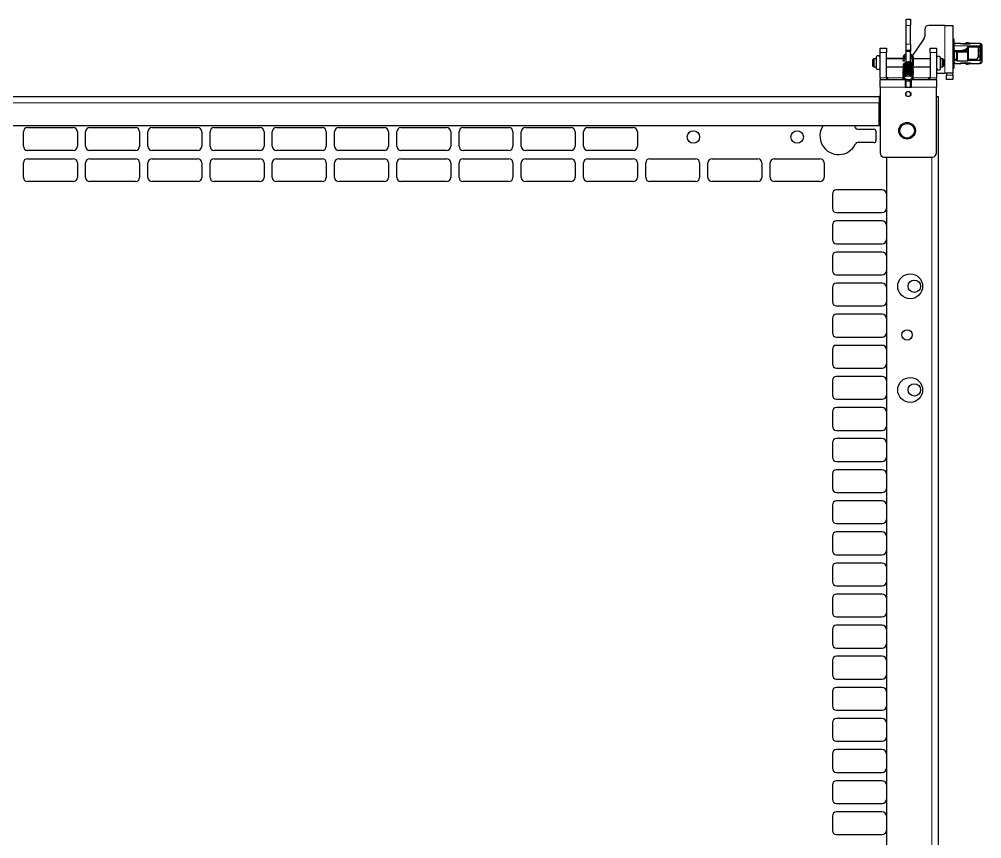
# Model space of a CAD drawing. Header units: millimetres. Extents: x -1002 to 1216, y 148 to 1990.
# Drawn here: x 708.1 to 1172.1, y 1470.3 to 1865.6 of the extents above; entities that cross this region are included whole.
import ezdxf

# ---------------------------------------------------------------- set-up
doc = ezdxf.new("R2010")
doc.units = ezdxf.units.MM

msp = doc.modelspace()

# ---------------------------------------------------------------- linework, layer by layer
at = {"color": 7, "linetype": 'Continuous', "lineweight": 25}
for p, q in [((1135.7, 1865.59), (1137.7, 1865.59)), ((1135.7, 1862.59), (1135.7, 1865.59)), ((1137.7, 1865.59), (1137.7, 1862.59)), ((1135.7, 1853.59), (1135.7, 1862.59)), ((1137.7, 1853.59), (1137.7, 1862.59)), ((1154.3, 1862.59), (1146.6, 1862.59)), ((1154.3, 1862.59), (1158.1, 1862.59)), ((1158.1, 1862.59), (1158.1, 1839.59)), ((1144.24, 1856.07), (1138.67, 1848.12)), ((1144.6, 1860.59), (1144.6, 1857.22)), ((1158.1, 1856.19), (1158.6, 1856.19)), ((1158.1, 1856.16), (1158.6, 1856.16)), ((1158.6, 1856.16), (1158.6, 1856.19)), ((1158.6, 1856.16), (1158.6, 1854.36)), ((1123.1, 1851.59), (1126.1, 1851.59)), ((1123.1, 1849.59), (1123.1, 1851.59)), ((1126.1, 1851.59), (1126.1, 1849.59)), ((1135.7, 1850.59), (1135.7, 1853.59)), ((1137.7, 1853.59), (1137.7, 1850.59)), ((1147.3, 1849.59), (1147.3, 1851.59)), ((1147.3, 1851.59), (1150.3, 1851.59)), ((1150.3, 1851.59), (1150.3, 1849.59)), ((1158.6, 1854.36), (1158.1, 1854.36)), ((1158.6, 1852.95), (1158.1, 1852.95)), ((1158.6, 1852.95), (1158.6, 1854.36)), ((1158.6, 1852.95), (1158.6, 1842.1)), ((1158.8, 1852.09), (1158.6, 1852.09)), ((1159.05, 1853.94), (1158.8, 1853.94)), ((1159.05, 1853.92), (1158.8, 1853.92)), ((1158.8, 1850.85), (1158.8, 1852.69)), ((1159.57, 1853.94), (1159.07, 1853.94)), ((1161.7, 1853.94), (1159.57, 1853.94)), ((1161.73, 1853.94), (1161.7, 1853.94)), ((1161.7, 1853.94), (1161.7, 1853.93)), ((1161.7, 1853.93), (1161.73, 1853.93)), ((1162.9, 1853.82), (1164.09, 1853.82)), ((1162.9, 1853.72), (1166.2, 1853.72)), ((1164.64, 1851.35), (1165.8, 1852.69)), ((1165.8, 1852.32), (1164.64, 1850.98)), ((1165.38, 1850.45), (1165.38, 1851.84)), ((1165.5, 1852), (1165.5, 1850.28)), ((1170.6, 1852.09), (1165.6, 1852.09)), ((1165.76, 1854.09), (1165.61, 1854.11)), ((1165.8, 1852.32), (1165.8, 1852.69)), ((1165.8, 1852.69), (1171.4, 1852.69)), ((1171.4, 1852.32), (1165.8, 1852.32)), ((1171.4, 1853.94), (1166.7, 1853.94)), ((1166.7, 1853.9), (1166.7, 1853.94)), ((1166.7, 1853.9), (1166.7, 1853.85)), ((1171.1, 1851.59), (1170.6, 1852.09)), ((1170.6, 1847.45), (1170.6, 1852.09)), ((1171.1, 1851.59), (1171.1, 1847.79)), ((1171.4, 1851.72), (1171.4, 1851.11)), ((1171.6, 1852.88), (1172.1, 1852.88)), ((1171.6, 1848.73), (1171.6, 1852.88)), ((1172.1, 1853.24), (1172.1, 1852.88)), ((1172.1, 1852.88), (1172.1, 1848.73)), ((1121.16, 1847), (1121.16, 1842.3)), ((1123.06, 1842.3), (1123.06, 1847)), ((1123.1, 1837.39), (1123.1, 1849.59)), ((1126.1, 1837.39), (1126.1, 1849.59)), ((1134.17, 1847.07), (1134.16, 1845.5)), ((1134.76, 1845.49), (1134.77, 1847.06)), ((1135.7, 1850.59), (1137.7, 1850.59)), ((1135.7, 1850.09), (1135.7, 1850.59)), ((1135.7, 1844.83), (1135.7, 1850.09)), ((1137.7, 1850.59), (1137.7, 1850.09)), ((1137.7, 1844.87), (1137.7, 1850.09)), ((1138.31, 1847.61), (1138.19, 1847.44)), ((1138.57, 1846.92), (1138.55, 1844.42)), ((1139.14, 1843.54), (1139.17, 1846.92)), ((1147.3, 1849.59), (1147.3, 1837.39)), ((1150.3, 1849.59), (1150.3, 1837.39)), ((1150.35, 1846.79), (1150.35, 1842.09)), ((1152.25, 1842.09), (1152.25, 1846.79)), ((1158.6, 1850), (1158.9, 1850.03)), ((1158.8, 1850.48), (1158.8, 1850.85)), ((1159.07, 1850.1), (1158.9, 1850.06)), ((1158.9, 1846.17), (1158.9, 1850.06)), ((1161.7, 1850.35), (1159.55, 1850.35)), ((1159.55, 1849.97), (1160.1, 1849.97)), ((1160.1, 1849.99), (1160.3, 1850.09)), ((1160.1, 1849.71), (1160.1, 1849.99)), ((1160.1, 1849.71), (1160.3, 1849.8)), ((1160.1, 1845.73), (1160.1, 1849.71)), ((1160.3, 1850.09), (1160.3, 1849.8)), ((1160.3, 1850.09), (1161.7, 1850.09)), ((1160.3, 1849.8), (1160.3, 1845.6)), ((1160.3, 1849.8), (1165.38, 1849.8)), ((1161.89, 1850.09), (1162.73, 1850.15)), ((1163.79, 1850.45), (1165.38, 1850.45)), ((1165.38, 1849.8), (1165.38, 1850.45)), ((1165.38, 1850.45), (1165.5, 1850.28)), ((1165.38, 1845.6), (1165.38, 1849.8)), ((1165.38, 1849.8), (1165.5, 1849.64)), ((1165.5, 1850.28), (1165.5, 1849.64)), ((1165.5, 1849.64), (1165.5, 1845.82)), ((1171.4, 1850.36), (1170.9, 1850.36)), ((1170.9, 1847.81), (1170.9, 1847.67)), ((1171.4, 1847.81), (1170.9, 1847.81)), ((1170.9, 1847.67), (1171.4, 1847.67)), ((1171.4, 1847.67), (1171.4, 1847.81)), ((1171.4, 1846.17), (1171.4, 1846.83)), ((1171.6, 1848.73), (1172.1, 1848.73)), ((1171.6, 1847.93), (1171.6, 1848.73)), ((1171.6, 1847.93), (1172.1, 1847.93)), ((1171.6, 1846.31), (1171.6, 1847.93)), ((1172.1, 1848.73), (1172.1, 1847.93)), ((1172.1, 1847.93), (1172.1, 1846.31)), ((1120.15, 1846.49), (1119.65, 1846.2)), ((1119.65, 1842.97), (1119.65, 1846.2)), ((1119.65, 1842.97), (1120.15, 1842.69)), ((1121.16, 1846.49), (1120.15, 1846.49)), ((1120.15, 1846.49), (1120.15, 1842.69)), ((1120.15, 1842.69), (1121.16, 1842.69)), ((1123.1, 1846.49), (1123.06, 1846.49)), ((1123.06, 1842.69), (1123.1, 1842.69)), ((1134.17, 1846.59), (1126.1, 1846.59)), ((1134.17, 1846.49), (1126.1, 1846.49)), ((1126.1, 1842.69), (1134.18, 1842.69)), ((1135.7, 1846.59), (1134.77, 1846.59)), ((1135.7, 1846.49), (1134.77, 1846.49)), ((1138.56, 1846.49), (1137.7, 1846.49)), ((1139.1, 1841.65), (1139.1, 1842.22)), ((1139.16, 1843.35), (1139.11, 1843.76)), ((1139.11, 1842.69), (1147.3, 1842.69)), ((1139.15, 1843.29), (1139.16, 1843.35)), ((1147.3, 1846.49), (1139.16, 1846.49)), ((1150.35, 1846.49), (1150.3, 1846.49)), ((1150.3, 1842.69), (1150.35, 1842.69)), ((1153.15, 1846.49), (1152.25, 1846.49)), ((1152.25, 1842.69), (1153.15, 1842.69)), ((1153.65, 1846.2), (1153.15, 1846.49)), ((1153.15, 1842.69), (1153.15, 1846.49)), ((1153.15, 1842.69), (1153.65, 1842.97)), ((1153.65, 1846.2), (1153.65, 1842.97)), ((1158.1, 1842.1), (1158.6, 1842.1)), ((1158.6, 1842.1), (1158.6, 1842.01)), ((1160.1, 1846.17), (1158.8, 1846.17)), ((1158.8, 1845.84), (1160.1, 1845.84)), ((1159.05, 1844.32), (1158.8, 1844.32)), ((1159.05, 1844.25), (1158.8, 1844.25)), ((1159.05, 1844.24), (1158.8, 1844.24)), ((1159.57, 1844.24), (1161.7, 1844.24)), ((1159.6, 1844.25), (1159.6, 1844.24)), ((1160.1, 1845.73), (1160.3, 1845.6)), ((1160.3, 1845.6), (1165.38, 1845.6)), ((1161.7, 1844.29), (1161.7, 1844.24)), ((1162.9, 1844.62), (1166.2, 1844.62)), ((1162.9, 1844.45), (1163.93, 1844.45)), ((1162.9, 1844.35), (1164.1, 1844.35)), ((1163.8, 1844.62), (1163.77, 1844.56)), ((1163.77, 1844.56), (1163.77, 1844.56)), ((1164.63, 1844.06), (1164.17, 1844.31)), ((1165.38, 1845.6), (1165.5, 1845.82)), ((1169.4, 1846.17), (1165.5, 1846.17)), ((1165.5, 1845.84), (1169.4, 1845.84)), ((1166.7, 1844.45), (1166.7, 1844.35)), ((1166.7, 1844.24), (1166.7, 1844.35)), ((1166.7, 1844.24), (1171.4, 1844.24)), ((1169.4, 1846.17), (1169.4, 1845.84)), ((1169.4, 1845.84), (1171.4, 1845.84)), ((1172.1, 1846.31), (1171.6, 1846.31)), ((1172.1, 1846.31), (1172.1, 1844.94)), ((1134.21, 1837.61), (1134.1, 1837.2)), ((1134.93, 1840.72), (1134.8, 1840.91)), ((1150.3, 1839.59), (1154.3, 1839.59)), ((1158.1, 1839.59), (1154.3, 1839.59)), ((1155.1, 1839.59), (1155.1, 1838.59)), ((1155.1, 1836.59), (1155.1, 1838.59)), ((1158.1, 1842.01), (1158.6, 1842.01)), ((1158.1, 1841.99), (1158.6, 1841.99)), ((1158.1, 1838.59), (1158.1, 1839.59)), ((1158.1, 1838.59), (1158.1, 1836.59)), ((1158.6, 1842.01), (1158.6, 1841.99)), ((1123.1, 1832.79), (1123.1, 1836.59)), ((1123.1, 1836.59), (1135.2, 1836.59)), ((1126.9, 1837.39), (1126.1, 1837.39)), ((1126.9, 1836.59), (1126.9, 1837.39)), ((1134.1, 1837.2), (1134.1, 1837.14)), ((1134.7, 1837.16), (1134.76, 1837.36)), ((1134.7, 1837.1), (1134.7, 1837.16)), ((1135.2, 1836.59), (1135.2, 1832.79)), ((1135.7, 1833.59), (1135.2, 1833.59)), ((1135.7, 1832.79), (1135.7, 1835.97)), ((1137.7, 1832.79), (1137.7, 1835.95)), ((1138.2, 1833.59), (1137.7, 1833.59)), ((1138.2, 1836.59), (1150.3, 1836.59)), ((1138.2, 1832.79), (1138.2, 1836.59)), ((1146.5, 1837.39), (1146.5, 1836.59)), ((1147.3, 1837.39), (1146.5, 1837.39)), ((1150.3, 1836.59), (1150.3, 1832.79)), ((1158.1, 1836.59), (1155.1, 1836.59)), ((293.6, 1828.3), (1122.6, 1828.3)), ((1122.6, 1828.3), (1122.6, 1825.2)), ((1123.1, 1828.29), (1122.6, 1828.29)), ((1123.1, 1832.79), (1123.1, 1801.09)), ((1135.2, 1832.79), (1138.2, 1832.79)), ((1135.7, 1828.79), (1135.7, 1830.29)), ((1137.7, 1828.79), (1137.7, 1830.29)), ((1150.3, 1801.09), (1150.3, 1832.79)), ((1150.3, 1828.29), (1151.1, 1828.29)), ((1151.1, 1828.29), (1151.1, 345.29)), ((1122.6, 1814.3), (1122.6, 1825.2)), ((293.6, 1814.3), (1122.6, 1814.3)), ((1110.58, 1814.3), (1111.24, 1813.12)), ((710.1, 1804.29), (710.1, 1811.29)), ((712.1, 1813.29), (734.1, 1813.29)), ((736.1, 1811.29), (736.1, 1804.29)), ((740.1, 1804.29), (740.1, 1811.29)), ((742.1, 1813.29), (764.1, 1813.29)), ((766.1, 1811.29), (766.1, 1804.29)), ((770.1, 1804.29), (770.1, 1811.29)), ((772.1, 1813.29), (794.1, 1813.29)), ((796.1, 1811.29), (796.1, 1804.29)), ((800.1, 1804.29), (800.1, 1811.29)), ((802.1, 1813.29), (824.1, 1813.29)), ((826.1, 1811.29), (826.1, 1804.29)), ((830.1, 1804.29), (830.1, 1811.29)), ((832.1, 1813.29), (854.1, 1813.29)), ((856.1, 1811.29), (856.1, 1804.29)), ((860.1, 1804.29), (860.1, 1811.29)), ((862.1, 1813.29), (884.1, 1813.29)), ((886.1, 1811.29), (886.1, 1804.29)), ((890.1, 1804.29), (890.1, 1811.29)), ((892.1, 1813.29), (914.1, 1813.29)), ((916.1, 1811.29), (916.1, 1804.29)), ((920.1, 1804.29), (920.1, 1811.29)), ((922.1, 1813.29), (944.1, 1813.29)), ((946.1, 1811.29), (946.1, 1804.29)), ((950.1, 1804.29), (950.1, 1811.29)), ((952.1, 1813.29), (974.1, 1813.29)), ((976.1, 1811.29), (976.1, 1804.29)), ((980.1, 1804.29), (980.1, 1811.29)), ((982.1, 1813.29), (1004.1, 1813.29)), ((1006.1, 1811.29), (1006.1, 1804.29)), ((1112.15, 1812.55), (1120.1, 1812.55)), ((1121.1, 1811.55), (1121.1, 1807.05)), ((1120.1, 1806.05), (1112.15, 1806.05)), ((734.1, 1802.29), (712.1, 1802.29)), ((764.1, 1802.29), (742.1, 1802.29)), ((794.1, 1802.29), (772.1, 1802.29)), ((824.1, 1802.29), (802.1, 1802.29)), ((854.1, 1802.29), (832.1, 1802.29)), ((884.1, 1802.29), (862.1, 1802.29)), ((914.1, 1802.29), (892.1, 1802.29)), ((944.1, 1802.29), (922.1, 1802.29)), ((974.1, 1802.29), (952.1, 1802.29)), ((1004.1, 1802.29), (982.1, 1802.29)), ((710.1, 1789.29), (710.1, 1796.29)), ((712.1, 1798.29), (734.1, 1798.29)), ((736.1, 1796.29), (736.1, 1789.29)), ((740.1, 1789.29), (740.1, 1796.29)), ((742.1, 1798.29), (764.1, 1798.29)), ((766.1, 1796.29), (766.1, 1789.29)), ((770.1, 1789.29), (770.1, 1796.29)), ((772.1, 1798.29), (794.1, 1798.29)), ((796.1, 1796.29), (796.1, 1789.29)), ((800.1, 1789.29), (800.1, 1796.29)), ((802.1, 1798.29), (824.1, 1798.29)), ((826.1, 1796.29), (826.1, 1789.29)), ((830.1, 1789.29), (830.1, 1796.29)), ((832.1, 1798.29), (854.1, 1798.29)), ((856.1, 1796.29), (856.1, 1789.29)), ((860.1, 1789.29), (860.1, 1796.29)), ((862.1, 1798.29), (884.1, 1798.29)), ((886.1, 1796.29), (886.1, 1789.29)), ((890.1, 1789.29), (890.1, 1796.29)), ((892.1, 1798.29), (914.1, 1798.29)), ((916.1, 1796.29), (916.1, 1789.29)), ((920.1, 1789.29), (920.1, 1796.29)), ((922.1, 1798.29), (944.1, 1798.29)), ((946.1, 1796.29), (946.1, 1789.29)), ((950.1, 1789.29), (950.1, 1796.29)), ((952.1, 1798.29), (974.1, 1798.29)), ((976.1, 1796.29), (976.1, 1789.29)), ((980.1, 1789.29), (980.1, 1796.29)), ((982.1, 1798.29), (1004.1, 1798.29)), ((1006.1, 1796.29), (1006.1, 1789.29)), ((1010.1, 1789.29), (1010.1, 1796.29)), ((1012.1, 1798.29), (1034.1, 1798.29)), ((1036.1, 1796.29), (1036.1, 1789.29)), ((1040.1, 1789.29), (1040.1, 1796.29)), ((1042.1, 1798.29), (1064.1, 1798.29)), ((1066.1, 1796.29), (1066.1, 1789.29)), ((1070.1, 1789.29), (1070.1, 1796.29)), ((1072.1, 1798.29), (1094.1, 1798.29)), ((1096.1, 1796.29), (1096.1, 1789.29)), ((1125.1, 1799.09), (1148.3, 1799.09)), ((1126.1, 1799.09), (1126.1, 345.29)), ((734.1, 1787.29), (712.1, 1787.29)), ((764.1, 1787.29), (742.1, 1787.29)), ((794.1, 1787.29), (772.1, 1787.29)), ((824.1, 1787.29), (802.1, 1787.29)), ((854.1, 1787.29), (832.1, 1787.29)), ((884.1, 1787.29), (862.1, 1787.29)), ((914.1, 1787.29), (892.1, 1787.29)), ((944.1, 1787.29), (922.1, 1787.29)), ((974.1, 1787.29), (952.1, 1787.29)), ((1004.1, 1787.29), (982.1, 1787.29)), ((1034.1, 1787.29), (1012.1, 1787.29)), ((1064.1, 1787.29), (1042.1, 1787.29)), ((1094.1, 1787.29), (1072.1, 1787.29)), ((1124.1, 1783.29), (1102.1, 1783.29)), ((1100.1, 1781.29), (1100.1, 1774.29)), ((1102.1, 1772.29), (1124.1, 1772.29)), ((1124.1, 1768.29), (1102.1, 1768.29)), ((1100.1, 1766.29), (1100.1, 1759.29)), ((1102.1, 1757.29), (1124.1, 1757.29)), ((1100.1, 1751.29), (1100.1, 1744.29)), ((1124.1, 1753.29), (1102.1, 1753.29)), ((1102.1, 1742.29), (1124.1, 1742.29)), ((1100.1, 1736.29), (1100.1, 1729.29)), ((1124.1, 1738.29), (1102.1, 1738.29)), ((1102.1, 1727.29), (1124.1, 1727.29)), ((1124.1, 1723.29), (1102.1, 1723.29)), ((1100.1, 1721.29), (1100.1, 1714.29)), ((1102.1, 1712.29), (1124.1, 1712.29)), ((1124.1, 1708.29), (1102.1, 1708.29)), ((1100.1, 1706.29), (1100.1, 1699.29)), ((1102.1, 1697.29), (1124.1, 1697.29)), ((1100.1, 1691.29), (1100.1, 1684.29)), ((1124.1, 1693.29), (1102.1, 1693.29)), ((1102.1, 1682.29), (1124.1, 1682.29)), ((1100.1, 1676.29), (1100.1, 1669.29)), ((1124.1, 1678.29), (1102.1, 1678.29)), ((1102.1, 1667.29), (1124.1, 1667.29)), ((1100.1, 1661.29), (1100.1, 1654.29)), ((1124.1, 1663.29), (1102.1, 1663.29)), ((1102.1, 1652.29), (1124.1, 1652.29)), ((1124.1, 1648.29), (1102.1, 1648.29)), ((1100.1, 1646.29), (1100.1, 1639.29)), ((1102.1, 1637.29), (1124.1, 1637.29)), ((1124.1, 1633.29), (1102.1, 1633.29)), ((1100.1, 1631.29), (1100.1, 1624.29)), ((1102.1, 1622.29), (1124.1, 1622.29)), ((1100.1, 1616.29), (1100.1, 1609.29)), ((1124.1, 1618.29), (1102.1, 1618.29)), ((1102.1, 1607.29), (1124.1, 1607.29)), ((1100.1, 1601.29), (1100.1, 1594.29)), ((1124.1, 1603.29), (1102.1, 1603.29)), ((1102.1, 1592.29), (1124.1, 1592.29)), ((1124.1, 1588.29), (1102.1, 1588.29)), ((1100.1, 1586.29), (1100.1, 1579.29)), ((1102.1, 1577.29), (1124.1, 1577.29)), ((1124.1, 1573.29), (1102.1, 1573.29)), ((1100.1, 1571.29), (1100.1, 1564.29)), ((1102.1, 1562.29), (1124.1, 1562.29)), ((1100.1, 1556.29), (1100.1, 1549.29)), ((1124.1, 1558.29), (1102.1, 1558.29)), ((1102.1, 1547.29), (1124.1, 1547.29)), ((1100.1, 1541.29), (1100.1, 1534.29)), ((1124.1, 1543.29), (1102.1, 1543.29)), ((1102.1, 1532.29), (1124.1, 1532.29)), ((1124.1, 1528.29), (1102.1, 1528.29)), ((1100.1, 1526.29), (1100.1, 1519.29)), ((1102.1, 1517.29), (1124.1, 1517.29)), ((1124.1, 1513.29), (1102.1, 1513.29)), ((1100.1, 1511.29), (1100.1, 1504.29)), ((1102.1, 1502.29), (1124.1, 1502.29)), ((1100.1, 1496.29), (1100.1, 1489.29)), ((1124.1, 1498.29), (1102.1, 1498.29)), ((1102.1, 1487.29), (1124.1, 1487.29)), ((1100.1, 1481.29), (1100.1, 1474.29)), ((1124.1, 1483.29), (1102.1, 1483.29)), ((1102.1, 1472.29), (1124.1, 1472.29))]:
    msp.add_line(p, q, dxfattribs=at)
at = {"color": 8, "linetype": 'Continuous', "lineweight": 18}
for p, q in [((1137.7, 1862.59), (1135.7, 1862.59)), ((1154.3, 1862.59), (1154.3, 1839.59)), ((1135.7, 1853.59), (1137.7, 1853.59)), ((1158.8, 1853.92), (1158.8, 1852.69)), ((1158.8, 1852.69), (1165.8, 1852.69)), ((1159.05, 1853.92), (1159.05, 1853.94)), ((1162.9, 1853.82), (1162.9, 1853.72)), ((1164.17, 1853.86), (1164.25, 1853.72)), ((1171.4, 1852), (1170.69, 1852)), ((1171.4, 1852.69), (1171.4, 1853.94)), ((1171.4, 1852), (1171.4, 1852.32)), ((1126.1, 1849.59), (1123.1, 1849.59)), ((1137.7, 1850.09), (1135.7, 1850.09)), ((1150.3, 1849.59), (1147.3, 1849.59)), ((1159.55, 1850.35), (1159.55, 1849.97)), ((1161.7, 1850.09), (1161.7, 1850.35)), ((1161.89, 1850.36), (1161.89, 1850.09)), ((1164.64, 1850.98), (1164.64, 1851.35)), ((1138.66, 1843.2), (1138.7, 1843.17)), ((1158.8, 1845.84), (1158.8, 1844.32)), ((1158.8, 1844.25), (1158.8, 1844.24)), ((1159.05, 1844.25), (1159.05, 1844.32)), ((1162.9, 1844.62), (1162.9, 1844.45)), ((1171.4, 1844.24), (1171.4, 1845.84)), ((1155.1, 1838.59), (1158.1, 1838.59)), ((1126.1, 1837.39), (1123.1, 1837.39)), ((1134.13, 1837.39), (1126.9, 1837.39)), ((1134.38, 1836.6), (1134.49, 1836.59)), ((1146.5, 1837.39), (1139.1, 1837.39)), ((1147.3, 1837.39), (1150.3, 1837.39)), ((1135.2, 1832.79), (1123.1, 1832.79)), ((1150.3, 1832.79), (1138.2, 1832.79)), ((293.6, 1825.2), (1122.6, 1825.2)), ((1148, 1799.09), (1148, 345.29))]:
    msp.add_line(p, q, dxfattribs=at)
at = {"color": 7, "linetype": 'Continuous', "lineweight": 25, "flags": 128}
for points in [[(1158.6, 1852.34), (1158.66, 1852.33), (1158.8, 1852.32)], [(1171.4, 1852.69), (1171.53, 1852.68), (1171.6, 1852.67)], [(1171.6, 1851.6), (1171.59, 1851.62), (1171.58, 1851.65), (1171.56, 1851.67), (1171.54, 1851.69), (1171.51, 1851.7), (1171.47, 1851.71), (1171.44, 1851.72), (1171.4, 1851.72)], [(1134.47, 1845.68), (1134.58, 1845.66), (1134.68, 1845.62), (1134.74, 1845.56), (1134.76, 1845.49), (1134.73, 1845.42), (1134.66, 1845.36), (1134.56, 1845.32), (1134.44, 1845.31), (1134.33, 1845.33), (1134.24, 1845.37), (1134.18, 1845.43), (1134.16, 1845.51), (1134.19, 1845.58), (1134.26, 1845.63), (1134.36, 1845.67), (1134.47, 1845.68)], [(1138.74, 1843.45), (1138.82, 1843.44), (1138.94, 1843.47), (1139.03, 1843.53), (1139.1, 1843.62), (1139.12, 1843.71), (1139.1, 1843.8), (1139.03, 1843.87), (1138.94, 1843.91), (1138.83, 1843.91), (1138.83, 1843.91)], [(1158.6, 1846.15), (1158.66, 1846.17), (1158.8, 1846.17)], [(1171.6, 1846.57), (1171.59, 1846.55), (1171.58, 1846.53), (1171.56, 1846.5), (1171.54, 1846.49), (1171.51, 1846.47), (1171.47, 1846.46), (1171.44, 1846.45), (1171.4, 1846.45)], [(1139.04, 1838.09), (1139.11, 1838.42), (1138.89, 1839), (1138.44, 1839.43), (1137.99, 1839.67), (1137.36, 1839.84), (1136.43, 1839.87), (1135.84, 1839.74), (1135.19, 1839.43), (1134.9, 1839.18), (1134.69, 1838.86), (1134.62, 1838.52), (1134.66, 1838.28), (1134.66, 1838.28)], [(1136.72, 1841.35), (1136.72, 1841.4), (1136.72, 1841.46)], [(1123.1, 1837.39), (1123.17, 1836.64), (1123.18, 1836.59)], [(1150.21, 1836.59), (1150.22, 1836.64), (1150.3, 1837.39)]]:
    msp.add_lwpolyline(points, dxfattribs=at)
at = {"color": 8, "linetype": 'Continuous', "lineweight": 18, "flags": 128}
for points in [[(1134.17, 1847.07), (1134.17, 1847.08), (1134.2, 1847.15), (1134.27, 1847.2), (1134.37, 1847.24), (1134.49, 1847.25)], [(1134.49, 1847.25), (1134.6, 1847.23), (1134.69, 1847.19), (1134.75, 1847.13), (1134.77, 1847.06)], [(1138.88, 1847.11), (1138.77, 1847.1), (1138.67, 1847.06), (1138.6, 1847), (1138.57, 1846.93), (1138.57, 1846.92)], [(1139.17, 1846.92), (1139.15, 1846.98), (1139.09, 1847.05), (1138.99, 1847.09), (1138.88, 1847.11)], [(1134.24, 1836.59), (1134.27, 1836.59), (1134.38, 1836.6)]]:
    msp.add_lwpolyline(points, dxfattribs=at)
at = {"color": 7, "linetype": 'Continuous', "lineweight": 25}
for centre, radius in [((1136.7, 1829.54), 1.25), ((1136.1, 1811.79), 4), ((1136.1, 1811.79), 3.5), ((1033.1, 1808.8), 3), ((1083.1, 1808.8), 3), ((1137.6, 1736.79), 6), ((1139.6, 1736.79), 3), ((1136.1, 1713.29), 2.5), ((1137.6, 1686.79), 6), ((1139.6, 1686.79), 3)]:
    msp.add_circle(centre, radius, dxfattribs=at)
for centre, radius, start, end in [((1146.6, 1860.59), 2, 90, 180), ((1142.6, 1857.22), 2, 325.008, 0), ((1158.8, 1854.14), 0.2, 180.0002, 270.0002), ((1158.8, 1854.12), 0.2, 180.0893, 270.0891), ((1158.77, 1852.87), 0.18, 189.6369, 277.1443), ((1171.4, 1853.24), 0.7, 0, 90), ((1171.42, 1852.14), 0.18, 9.6369, 97.1443), ((1171.42, 1851.82), 0.177, 13.4486, 98.9562), ((1122.11, 1847), 0.95, 0, 180), ((1136.56, 1848.59), 2, 304.796, 325.008), ((1151.3, 1846.79), 0.95, 0, 180), ((1159.44, 1851), 0.665, 193.4486, 278.9562), ((1159.44, 1850.63), 0.665, 193.4486, 278.9562), ((1161.7, 1851.45), 1.1, 269.9618, 280.1433), ((1122.11, 1842.3), 0.95, 180, 0), ((1151.3, 1842.09), 0.95, 180, 0), ((1158.77, 1845.66), 0.177, 81.0438, 166.5514), ((1158.8, 1844.12), 0.198, 89.5221, 179.514), ((1158.8, 1844.05), 0.2, 89.9109, 179.9107), ((1158.8, 1844.04), 0.2, 89.9998, 179.9998), ((1171.49, 1846.45), 0.62, 261.0438, 346.5514), ((1171.42, 1846.35), 0.177, 261.0438, 346.5514), ((1171.4, 1844.94), 0.7, 270, 0), ((1126.9, 1837.39), 0.8, 180, 270), ((1146.5, 1837.39), 0.8, 270, 0), ((1103.1, 1809.3), 9, 146.251, 334.8493), ((712.1, 1811.29), 2, 90, 180), ((734.1, 1811.29), 2, 0, 90), ((742.1, 1811.29), 2, 90, 180), ((764.1, 1811.29), 2, 0, 90), ((772.1, 1811.29), 2, 90, 180), ((794.1, 1811.29), 2, 0, 90), ((802.1, 1811.29), 2, 90, 180), ((824.1, 1811.29), 2, 0, 90), ((832.1, 1811.29), 2, 90, 180), ((854.1, 1811.29), 2, 0, 90), ((862.1, 1811.29), 2, 90, 180), ((884.1, 1811.29), 2, 0, 90), ((892.1, 1811.29), 2, 90, 180), ((914.1, 1811.29), 2, 0, 90), ((922.1, 1811.29), 2, 90, 180), ((944.1, 1811.29), 2, 0, 90), ((952.1, 1811.29), 2, 90, 180), ((974.1, 1811.29), 2, 0, 90), ((982.1, 1811.29), 2, 90, 180), ((1004.1, 1811.29), 2, 0, 90), ((1112.15, 1813.55), 1, 205.1507, 270), ((1120.1, 1811.55), 1, 0, 90), ((1112.15, 1805.05), 1, 90, 154.8493), ((1120.1, 1807.05), 1, 270, 360), ((712.1, 1804.29), 2, 180, 270), ((734.1, 1804.29), 2, 270, 360), ((742.1, 1804.29), 2, 180, 270), ((764.1, 1804.29), 2, 270, 360), ((772.1, 1804.29), 2, 180, 270), ((794.1, 1804.29), 2, 270, 360), ((802.1, 1804.29), 2, 180, 270), ((824.1, 1804.29), 2, 270, 360), ((832.1, 1804.29), 2, 180, 270), ((854.1, 1804.29), 2, 270, 360), ((862.1, 1804.29), 2, 180, 270), ((884.1, 1804.29), 2, 270, 360), ((892.1, 1804.29), 2, 180, 270), ((914.1, 1804.29), 2, 270, 360), ((922.1, 1804.29), 2, 180, 270), ((944.1, 1804.29), 2, 270, 360), ((952.1, 1804.29), 2, 180, 270), ((974.1, 1804.29), 2, 270, 360), ((982.1, 1804.29), 2, 180, 270), ((1004.1, 1804.29), 2, 270, 360), ((1125.1, 1801.09), 2, 180, 270), ((1148.3, 1801.09), 2, 270, 0), ((712.1, 1796.29), 2, 90, 180), ((734.1, 1796.29), 2, 0, 90), ((742.1, 1796.29), 2, 90, 180), ((764.1, 1796.29), 2, 0, 90), ((772.1, 1796.29), 2, 90, 180), ((794.1, 1796.29), 2, 0, 90), ((802.1, 1796.29), 2, 90, 180), ((824.1, 1796.29), 2, 0, 90), ((832.1, 1796.29), 2, 90, 180), ((854.1, 1796.29), 2, 0, 90), ((862.1, 1796.29), 2, 90, 180), ((884.1, 1796.29), 2, 0, 90), ((892.1, 1796.29), 2, 90, 180), ((914.1, 1796.29), 2, 0, 90), ((922.1, 1796.29), 2, 90, 180), ((944.1, 1796.29), 2, 0, 90), ((952.1, 1796.29), 2, 90, 180), ((974.1, 1796.29), 2, 0, 90), ((982.1, 1796.29), 2, 90, 180), ((1004.1, 1796.29), 2, 0, 90), ((1012.1, 1796.29), 2, 90, 180), ((1034.1, 1796.29), 2, 0, 90), ((1042.1, 1796.29), 2, 90, 180), ((1064.1, 1796.29), 2, 0, 90), ((1072.1, 1796.29), 2, 90, 180), ((1094.1, 1796.29), 2, 0, 90), ((712.1, 1789.29), 2, 180, 270), ((734.1, 1789.29), 2, 270, 360), ((742.1, 1789.29), 2, 180, 270), ((764.1, 1789.29), 2, 270, 360), ((772.1, 1789.29), 2, 180, 270), ((794.1, 1789.29), 2, 270, 360), ((802.1, 1789.29), 2, 180, 270), ((824.1, 1789.29), 2, 270, 360), ((832.1, 1789.29), 2, 180, 270), ((854.1, 1789.29), 2, 270, 360), ((862.1, 1789.29), 2, 180, 270), ((884.1, 1789.29), 2, 270, 360), ((892.1, 1789.29), 2, 180, 270), ((914.1, 1789.29), 2, 270, 360), ((922.1, 1789.29), 2, 180, 270), ((944.1, 1789.29), 2, 270, 360), ((952.1, 1789.29), 2, 180, 270), ((974.1, 1789.29), 2, 270, 360), ((982.1, 1789.29), 2, 180, 270), ((1004.1, 1789.29), 2, 270, 360), ((1012.1, 1789.29), 2, 180, 270), ((1034.1, 1789.29), 2, 270, 360), ((1042.1, 1789.29), 2, 180, 270), ((1064.1, 1789.29), 2, 270, 360), ((1072.1, 1789.29), 2, 180, 270), ((1094.1, 1789.29), 2, 270, 360), ((1102.1, 1781.29), 2, 90, 180), ((1124.1, 1781.29), 2, 0, 90), ((1102.1, 1774.29), 2, 180, 270), ((1124.1, 1774.29), 2, 270, 0), ((1102.1, 1766.29), 2, 90, 180), ((1124.1, 1766.29), 2, 0, 90), ((1102.1, 1759.29), 2, 180, 270), ((1124.1, 1759.29), 2, 270, 0), ((1102.1, 1751.29), 2, 90, 180), ((1124.1, 1751.29), 2, 0, 90), ((1102.1, 1744.29), 2, 180, 270), ((1124.1, 1744.29), 2, 270, 0), ((1102.1, 1736.29), 2, 90, 180), ((1124.1, 1736.29), 2, 0, 90), ((1102.1, 1729.29), 2, 180, 270), ((1124.1, 1729.29), 2, 270, 0), ((1102.1, 1721.29), 2, 90, 180), ((1124.1, 1721.29), 2, 0, 90), ((1102.1, 1714.29), 2, 180, 270), ((1124.1, 1714.29), 2, 270, 0), ((1102.1, 1706.29), 2, 90, 180), ((1124.1, 1706.29), 2, 0, 90), ((1102.1, 1699.29), 2, 180, 270), ((1124.1, 1699.29), 2, 270, 0), ((1102.1, 1691.29), 2, 90, 180), ((1124.1, 1691.29), 2, 0, 90), ((1102.1, 1684.29), 2, 180, 270), ((1124.1, 1684.29), 2, 270, 0), ((1102.1, 1676.29), 2, 90, 180), ((1124.1, 1676.29), 2, 0, 90), ((1102.1, 1669.29), 2, 180, 270), ((1124.1, 1669.29), 2, 270, 0), ((1102.1, 1661.29), 2, 90, 180), ((1124.1, 1661.29), 2, 0, 90), ((1102.1, 1654.29), 2, 180, 270), ((1124.1, 1654.29), 2, 270, 0), ((1102.1, 1646.29), 2, 90, 180), ((1124.1, 1646.29), 2, 0, 90), ((1102.1, 1639.29), 2, 180, 270), ((1124.1, 1639.29), 2, 270, 0), ((1102.1, 1631.29), 2, 90, 180), ((1124.1, 1631.29), 2, 0, 90), ((1102.1, 1624.29), 2, 180, 270), ((1124.1, 1624.29), 2, 270, 0), ((1102.1, 1616.29), 2, 90, 180), ((1124.1, 1616.29), 2, 0, 90), ((1102.1, 1609.29), 2, 180, 270), ((1124.1, 1609.29), 2, 270, 0), ((1102.1, 1601.29), 2, 90, 180), ((1124.1, 1601.29), 2, 0, 90), ((1102.1, 1594.29), 2, 180, 270), ((1124.1, 1594.29), 2, 270, 0), ((1102.1, 1586.29), 2, 90, 180), ((1124.1, 1586.29), 2, 0, 90), ((1102.1, 1579.29), 2, 180, 270), ((1124.1, 1579.29), 2, 270, 0), ((1102.1, 1571.29), 2, 90, 180), ((1124.1, 1571.29), 2, 0, 90), ((1102.1, 1564.29), 2, 180, 270), ((1124.1, 1564.29), 2, 270, 0), ((1102.1, 1556.29), 2, 90, 180), ((1124.1, 1556.29), 2, 0, 90), ((1102.1, 1549.29), 2, 180, 270), ((1124.1, 1549.29), 2, 270, 0), ((1102.1, 1541.29), 2, 90, 180), ((1124.1, 1541.29), 2, 0, 90), ((1102.1, 1534.29), 2, 180, 270), ((1124.1, 1534.29), 2, 270, 0), ((1102.1, 1526.29), 2, 90, 180), ((1124.1, 1526.29), 2, 0, 90), ((1102.1, 1519.29), 2, 180, 270), ((1124.1, 1519.29), 2, 270, 0), ((1102.1, 1511.29), 2, 90, 180), ((1124.1, 1511.29), 2, 0, 90), ((1102.1, 1504.29), 2, 180, 270), ((1124.1, 1504.29), 2, 270, 0), ((1102.1, 1496.29), 2, 90, 180), ((1124.1, 1496.29), 2, 0, 90), ((1102.1, 1489.29), 2, 180, 270), ((1124.1, 1489.29), 2, 270, 0), ((1102.1, 1481.29), 2, 90, 180), ((1124.1, 1481.29), 2, 0, 90), ((1102.1, 1474.29), 2, 180, 270), ((1124.1, 1474.29), 2, 270, 0)]:
    msp.add_arc(centre, radius, start, end, dxfattribs=at)
at = {"color": 8, "linetype": 'Continuous', "lineweight": 18}
for centre, radius, start, end in [((1138.93, 1843.38), 0.229, 291.7919, 352.7975), ((1131.04, 1841.83), 5.71, 355.3711, 1.0159), ((1134.38, 1837.22), 0.273, 182.9398, 275.0476), ((1134.37, 1837.16), 0.273, 182.9662, 275.045), ((1134.44, 1837.21), 0.269, 261.9044, 347.8166), ((1134.43, 1837.15), 0.269, 261.8434, 348.5152)]:
    msp.add_arc(centre, radius, start, end, dxfattribs=at)
at = {"color": 7, "linetype": 'Continuous', "lineweight": 25}
msp.add_ellipse((1161.7, 1850.27), major_axis=(0.75, 0), ratio=0.240455, start_param=4.712389, end_param=4.975032, dxfattribs=at)
for points, knots in [([(1159.05, 1853.94), (1159.11, 1853.94), (1159.23, 1853.94), (1159.37, 1853.94), (1159.43, 1853.93), (1159.45, 1853.93)], [0, 0, 0, 0, 0.4095792, 0.8191642, 1, 1, 1, 1]), ([(1159.57, 1853.94), (1159.57, 1853.94), (1159.56, 1853.94), (1159.48, 1853.93), (1159.35, 1853.93), (1159.19, 1853.92), (1159.09, 1853.92), (1159.05, 1853.92)], [0, 0, 0, 0, 0.019653, 0.287101, 0.553656, 0.820603, 1, 1, 1, 1]), ([(1162.9, 1853.72), (1162.76, 1853.73), (1162.49, 1853.74), (1162.13, 1853.79), (1161.86, 1853.86), (1161.72, 1853.91), (1161.7, 1853.92), (1161.7, 1853.93)], [0, 0, 0, 0, 0.213238, 0.42649, 0.63916, 0.849598, 1, 1, 1, 1]), ([(1161.76, 1853.93), (1161.82, 1853.92), (1161.93, 1853.9), (1162.23, 1853.86), (1162.57, 1853.83), (1162.8, 1853.83), (1162.9, 1853.82)], [0, 0, 0, 0, 0.270612, 0.537, 0.805108, 1, 1, 1, 1]), ([(1163.93, 1853.72), (1163.94, 1853.73), (1163.99, 1853.76), (1164.08, 1853.81), (1164.15, 1853.85), (1164.17, 1853.86)], [0, 0, 0, 0, 0.230769, 0.769777, 1, 1, 1, 1]), ([(1164.17, 1853.87), (1164.12, 1853.84), (1164.05, 1853.8), (1164, 1853.77), (1163.98, 1853.76)], [0, 0, 0, 0, 0.71129, 1, 1, 1, 1]), ([(1165.16, 1854.19), (1164.99, 1854.19), (1164.63, 1854.19), (1164.33, 1853.98), (1164.17, 1853.87)], [0, 0, 0, 0, 0.481496, 1, 1, 1, 1]), ([(1166.7, 1853.9), (1166.2, 1854.02), (1165.53, 1854.18), (1164.63, 1854.18), (1164.33, 1853.97), (1164.17, 1853.86)], [0, 0, 0, 0, 0.587693, 0.790818, 1, 1, 1, 1]), ([(1166.7, 1853.94), (1166.31, 1853.99), (1165.75, 1854.07), (1165.14, 1854.2), (1164.81, 1854.22), (1164.67, 1854.14), (1164.6, 1854.1)], [0, 0, 0, 0, 0.53039, 0.769058, 0.884473, 1, 1, 1, 1]), ([(1166.7, 1853.85), (1166.69, 1853.83), (1166.68, 1853.81), (1166.6, 1853.77), (1166.47, 1853.74), (1166.33, 1853.73), (1166.23, 1853.72), (1166.2, 1853.72)], [0, 0, 0, 0, 0.214373, 0.428779, 0.642592, 0.856666, 1, 1, 1, 1]), ([(1171.4, 1852), (1171.4, 1851.72), (1171.4, 1851.22), (1171.4, 1850.62), (1171.4, 1850.36)], [0, 0, 0, 0, 0.559785, 1, 1, 1, 1]), ([(1135.7, 1848.88), (1135.43, 1848.77), (1134.9, 1848.55), (1134.38, 1847.96), (1134.19, 1847.43), (1134.18, 1847.13), (1134.17, 1847.07)], [0, 0, 0, 0, 0.313755, 0.630402, 0.918755, 1, 1, 1, 1]), ([(1134.77, 1847.06), (1134.78, 1847.15), (1134.8, 1847.42), (1135.05, 1847.82), (1135.4, 1848.14), (1135.65, 1848.21), (1135.7, 1848.23)], [0, 0, 0, 0, 0.187513, 0.58462, 0.925854, 1, 1, 1, 1]), ([(1139.17, 1846.92), (1139.16, 1847.06), (1139.13, 1847.43), (1138.84, 1848.02), (1138.33, 1848.53), (1137.88, 1848.71), (1137.7, 1848.79)], [0, 0, 0, 0, 0.173984, 0.477689, 0.784497, 1, 1, 1, 1]), ([(1137.7, 1848.14), (1137.85, 1848.05), (1138.19, 1847.86), (1138.51, 1847.41), (1138.55, 1847.08), (1138.57, 1846.92)], [0, 0, 0, 0, 0.289046, 0.64994, 1, 1, 1, 1]), ([(1158.6, 1851.31), (1158.6, 1851.3), (1158.6, 1851.29), (1158.62, 1851.27), (1158.65, 1851.24), (1158.72, 1851.23), (1158.77, 1851.23), (1158.8, 1851.22)], [0, 0, 0, 0, 0.195302, 0.377541, 0.538909, 0.761383, 1, 1, 1, 1]), ([(1158.6, 1850.18), (1158.6, 1850.18), (1158.6, 1850.16), (1158.62, 1850.15), (1158.66, 1850.13), (1158.73, 1850.14), (1158.83, 1850.15), (1158.91, 1850.17), (1158.96, 1850.18)], [0, 0, 0, 0, 0.129275, 0.249903, 0.356716, 0.517646, 0.689604, 1, 1, 1, 1]), ([(1164.64, 1851.35), (1164.47, 1851.21), (1164.12, 1850.91), (1163.14, 1850.59), (1162.38, 1850.45), (1161.89, 1850.36)], [0, 0, 0, 0, 0.254027, 0.526591, 1, 1, 1, 1]), ([(1164.64, 1850.98), (1164.52, 1850.87), (1164.28, 1850.64), (1163.61, 1850.36), (1163.07, 1850.23), (1162.73, 1850.15)], [0, 0, 0, 0, 0.261809, 0.533628, 1, 1, 1, 1]), ([(1169.4, 1846.17), (1169.68, 1846.45), (1170.18, 1846.95), (1170.68, 1847.55), (1170.9, 1847.81)], [0, 0, 0, 0, 0.5598678, 1, 1, 1, 1]), ([(1169.4, 1845.84), (1169.68, 1846.15), (1170.18, 1846.72), (1170.68, 1847.38), (1170.9, 1847.67)], [0, 0, 0, 0, 0.559911, 1, 1, 1, 1]), ([(1171.4, 1845.84), (1171.4, 1846.15), (1171.4, 1846.72), (1171.4, 1847.38), (1171.4, 1847.67)], [0, 0, 0, 0, 0.559866, 1, 1, 1, 1]), ([(1138.65, 1842.71), (1138.65, 1842.73), (1138.63, 1842.89), (1138.38, 1843.08), (1137.97, 1843.28), (1137.38, 1843.43), (1136.63, 1843.5), (1135.78, 1843.37), (1135.08, 1843.09), (1134.54, 1842.69), (1134.2, 1842.16), (1134.08, 1841.7), (1134.18, 1841.45), (1134.2, 1841.41)], [0, 0, 0, 0, 0.014056, 0.109484, 0.193924, 0.263851, 0.388535, 0.515545, 0.628903, 0.730393, 0.846289, 0.974604, 1, 1, 1, 1]), ([(1138.65, 1842.2), (1138.65, 1842.22), (1138.63, 1842.38), (1138.37, 1842.57), (1137.96, 1842.77), (1137.37, 1842.92), (1136.62, 1842.99), (1135.77, 1842.86), (1135.07, 1842.58), (1134.53, 1842.18), (1134.19, 1841.65), (1134.07, 1841.18), (1134.18, 1840.94), (1134.2, 1840.9)], [0, 0, 0, 0, 0.014192, 0.1096723, 0.1941358, 0.2640665, 0.3888515, 0.5159204, 0.6292914, 0.7308673, 0.8468285, 0.9751702, 1, 1, 1, 1]), ([(1138.64, 1841.7), (1138.64, 1841.72), (1138.62, 1841.87), (1138.36, 1842.06), (1137.95, 1842.26), (1137.37, 1842.41), (1136.61, 1842.48), (1135.76, 1842.35), (1135.06, 1842.07), (1134.52, 1841.66), (1134.18, 1841.13), (1134.07, 1840.61), (1134.21, 1840.31), (1134.26, 1840.22)], [0, 0, 0, 0, 0.0138378, 0.1060981, 0.1876911, 0.2552302, 0.3758402, 0.4986138, 0.6081143, 0.7062953, 0.8183474, 0.9423196, 1, 1, 1, 1]), ([(1138.67, 1843.71), (1138.67, 1843.73), (1138.65, 1843.9), (1138.39, 1844.09), (1137.99, 1844.29), (1137.4, 1844.45), (1136.65, 1844.52), (1135.8, 1844.39), (1135.1, 1844.11), (1134.55, 1843.71), (1134.21, 1843.19), (1134.09, 1842.72), (1134.19, 1842.47), (1134.21, 1842.43)], [0, 0, 0, 0, 0.019159, 0.113964, 0.197897, 0.267436, 0.39124, 0.51744, 0.630154, 0.730921, 0.846057, 0.973618, 1, 1, 1, 1]), ([(1138.66, 1843.2), (1138.66, 1843.22), (1138.65, 1843.39), (1138.39, 1843.58), (1137.98, 1843.79), (1137.39, 1843.94), (1136.64, 1844.01), (1135.79, 1843.88), (1135.09, 1843.6), (1134.55, 1843.2), (1134.2, 1842.67), (1134.08, 1842.21), (1134.19, 1841.96), (1134.21, 1841.92)], [0, 0, 0, 0, 0.019513, 0.114349, 0.198287, 0.267813, 0.391689, 0.51792, 0.630623, 0.731451, 0.846626, 0.974186, 1, 1, 1, 1]), ([(1138.7, 1844.07), (1138.69, 1844.15), (1138.69, 1844.36), (1138.41, 1844.6), (1137.99, 1844.8), (1137.41, 1844.96), (1136.66, 1845.03), (1135.81, 1844.9), (1135.11, 1844.63), (1134.56, 1844.23), (1134.21, 1843.7), (1134.09, 1843.23), (1134.2, 1842.98), (1134.22, 1842.94)], [0, 0, 0, 0, 0.051623, 0.143227, 0.224349, 0.291572, 0.411166, 0.533116, 0.642072, 0.739409, 0.850657, 0.973952, 1, 1, 1, 1]), ([(1138.96, 1841.9), (1139.02, 1841.98), (1139.2, 1842.23), (1139.15, 1842.52), (1139.11, 1842.73)], [0, 0, 0, 0, 0.281853, 1, 1, 1, 1]), ([(1138.97, 1842.41), (1139.02, 1842.49), (1139.2, 1842.74), (1139.15, 1843.03), (1139.11, 1843.24)], [0, 0, 0, 0, 0.278002, 1, 1, 1, 1]), ([(1139.13, 1843.13), (1139.13, 1843.13), (1139.14, 1843.14), (1139.14, 1843.16), (1139.15, 1843.21), (1139.15, 1843.25), (1139.15, 1843.29)], [0, 0, 0, 0, 0.0330068, 0.1604302, 0.372996, 1, 1, 1, 1]), ([(1159.05, 1844.32), (1159.11, 1844.32), (1159.23, 1844.31), (1159.4, 1844.3), (1159.52, 1844.28), (1159.59, 1844.26), (1159.59, 1844.25), (1159.6, 1844.25)], [0, 0, 0, 0, 0.2143929, 0.4287887, 0.6430611, 0.8568545, 1, 1, 1, 1]), ([(1159.6, 1844.24), (1159.59, 1844.24), (1159.58, 1844.23), (1159.49, 1844.24), (1159.35, 1844.25), (1159.19, 1844.25), (1159.09, 1844.25), (1159.05, 1844.25)], [0, 0, 0, 0, 0.2143054, 0.4286504, 0.6422794, 0.8562229, 1, 1, 1, 1]), ([(1161.7, 1844.29), (1161.71, 1844.31), (1161.73, 1844.36), (1161.93, 1844.46), (1162.23, 1844.55), (1162.57, 1844.61), (1162.8, 1844.62), (1162.9, 1844.62)], [0, 0, 0, 0, 0.212833, 0.42585, 0.635542, 0.846587, 1, 1, 1, 1]), ([(1162.9, 1844.45), (1162.76, 1844.44), (1162.49, 1844.44), (1162.13, 1844.38), (1161.86, 1844.31), (1161.72, 1844.26), (1161.7, 1844.25), (1161.7, 1844.24)], [0, 0, 0, 0, 0.213238, 0.42649, 0.63916, 0.849598, 1, 1, 1, 1]), ([(1161.73, 1844.24), (1161.73, 1844.24), (1161.76, 1844.24), (1161.94, 1844.27), (1162.23, 1844.31), (1162.57, 1844.34), (1162.8, 1844.35), (1162.9, 1844.35)], [0, 0, 0, 0, 0.132621, 0.367345, 0.598403, 0.830955, 1, 1, 1, 1]), ([(1163.77, 1844.56), (1163.77, 1844.55), (1163.78, 1844.54), (1163.86, 1844.49), (1163.97, 1844.42), (1164.08, 1844.36), (1164.15, 1844.32), (1164.17, 1844.31)], [0, 0, 0, 0, 0.225883, 0.451767, 0.67765, 0.903524, 1, 1, 1, 1]), ([(1164.17, 1844.36), (1164.12, 1844.39), (1164.03, 1844.44), (1163.9, 1844.5), (1163.81, 1844.55), (1163.77, 1844.56), (1163.77, 1844.56), (1163.77, 1844.56)], [0, 0, 0, 0, 0.225867, 0.451734, 0.677598, 0.903479, 1, 1, 1, 1]), ([(1166.7, 1844.35), (1166.2, 1844.23), (1165.53, 1844.06), (1164.63, 1844.05), (1164.33, 1844.26), (1164.17, 1844.36)], [0, 0, 0, 0, 0.587693, 0.790818, 1, 1, 1, 1]), ([(1165.16, 1843.99), (1164.98, 1843.99), (1164.63, 1843.98), (1164.33, 1844.19), (1164.17, 1844.3)], [0, 0, 0, 0, 0.480704, 1, 1, 1, 1]), ([(1164.6, 1844.07), (1164.66, 1844.04), (1164.75, 1843.99), (1164.89, 1843.96), (1165.13, 1843.96), (1165.73, 1844.1), (1166.3, 1844.18), (1166.7, 1844.24)], [0, 0, 0, 0, 0.11325, 0.16898, 0.224646, 0.455828, 1, 1, 1, 1]), ([(1166.2, 1844.62), (1166.25, 1844.62), (1166.37, 1844.61), (1166.52, 1844.58), (1166.63, 1844.54), (1166.69, 1844.49), (1166.69, 1844.46), (1166.7, 1844.45)], [0, 0, 0, 0, 0.214445, 0.428893, 0.643239, 0.857188, 1, 1, 1, 1]), ([(1134.21, 1839.12), (1134.18, 1838.99), (1134.11, 1838.76), (1134.09, 1838.5), (1134.15, 1838.38), (1134.15, 1838.37)], [0, 0, 0, 0, 0.495504, 0.968535, 1, 1, 1, 1]), ([(1134.2, 1838.1), (1134.17, 1837.97), (1134.1, 1837.73), (1134.09, 1837.45), (1134.16, 1837.3), (1134.18, 1837.27)], [0, 0, 0, 0, 0.451124, 0.8738, 1, 1, 1, 1]), ([(1134.23, 1840.65), (1134.19, 1840.53), (1134.12, 1840.29), (1134.1, 1840.04), (1134.16, 1839.92), (1134.16, 1839.91)], [0, 0, 0, 0, 0.484556, 0.960631, 1, 1, 1, 1]), ([(1134.22, 1840.14), (1134.19, 1840.02), (1134.12, 1839.78), (1134.1, 1839.53), (1134.16, 1839.4), (1134.16, 1839.4)], [0, 0, 0, 0, 0.488226, 0.963286, 1, 1, 1, 1]), ([(1134.22, 1839.63), (1134.18, 1839.51), (1134.11, 1839.27), (1134.09, 1839.01), (1134.15, 1838.89), (1134.16, 1838.88)], [0, 0, 0, 0, 0.491875, 0.965921, 1, 1, 1, 1]), ([(1134.21, 1838.61), (1134.16, 1838.48), (1134.1, 1838.3), (1134.12, 1838.12), (1134.13, 1838.06)], [0, 0, 0, 0, 0.6789535, 1, 1, 1, 1]), ([(1134.21, 1837.61), (1134.2, 1837.58), (1134.18, 1837.53), (1134.21, 1837.44), (1134.27, 1837.35), (1134.37, 1837.28), (1134.44, 1837.26), (1134.48, 1837.25)], [0, 0, 0, 0, 0.169071, 0.376804, 0.584536, 0.792268, 1, 1, 1, 1]), ([(1138.76, 1836.59), (1138.84, 1836.66), (1139.08, 1836.91), (1139.15, 1837.41), (1138.95, 1837.97), (1138.5, 1838.4), (1137.96, 1838.68), (1137.28, 1838.86), (1136.52, 1838.9), (1135.77, 1838.73), (1135.24, 1838.48), (1134.86, 1838.16), (1134.65, 1837.84), (1134.59, 1837.57), (1134.61, 1837.48), (1134.61, 1837.47)], [0, 0, 0, 0, 0.053515, 0.165942, 0.282271, 0.380581, 0.453889, 0.542191, 0.66128, 0.737344, 0.828846, 0.88121, 0.936892, 0.99372, 1, 1, 1, 1]), ([(1139.03, 1837.58), (1139.07, 1837.69), (1139.16, 1838), (1138.95, 1838.48), (1138.51, 1838.91), (1137.97, 1839.19), (1137.29, 1839.37), (1136.53, 1839.41), (1135.78, 1839.24), (1135.25, 1838.99), (1134.87, 1838.67), (1134.66, 1838.35), (1134.6, 1838.04), (1134.63, 1837.93), (1134.63, 1837.89)], [0, 0, 0, 0, 0.069497, 0.196044, 0.303025, 0.382755, 0.478797, 0.608371, 0.691134, 0.790644, 0.847604, 0.908183, 0.970018, 1, 1, 1, 1]), ([(1139.05, 1839.11), (1139.08, 1839.22), (1139.18, 1839.52), (1138.97, 1840), (1138.53, 1840.43), (1137.99, 1840.71), (1137.32, 1840.9), (1136.55, 1840.94), (1135.81, 1840.77), (1135.28, 1840.53), (1134.9, 1840.21), (1134.67, 1839.88), (1134.65, 1839.66), (1134.63, 1839.55)], [0, 0, 0, 0, 0.070023, 0.200692, 0.311274, 0.393554, 0.492675, 0.626544, 0.712065, 0.814728, 0.873532, 0.936104, 1, 1, 1, 1]), ([(1139.04, 1838.6), (1139.08, 1838.71), (1139.17, 1839.01), (1138.96, 1839.5), (1138.52, 1839.93), (1137.98, 1840.21), (1137.31, 1840.39), (1136.55, 1840.43), (1135.8, 1840.26), (1135.27, 1840.02), (1134.89, 1839.7), (1134.67, 1839.36), (1134.64, 1839.14), (1134.63, 1839.03)], [0, 0, 0, 0, 0.070564, 0.201164, 0.311648, 0.393898, 0.492983, 0.626755, 0.712209, 0.814846, 0.873622, 0.936154, 1, 1, 1, 1]), ([(1136.74, 1841.92), (1136.65, 1841.92), (1136.36, 1841.92), (1135.83, 1841.79), (1135.3, 1841.55), (1134.91, 1841.23), (1134.69, 1840.91), (1134.63, 1840.55), (1134.66, 1840.4), (1134.68, 1840.32)], [0, 0, 0, 0, 0.082802, 0.261935, 0.476734, 0.599823, 0.730842, 0.864675, 1, 1, 1, 1]), ([(1136.76, 1841.39), (1136.66, 1841.4), (1136.36, 1841.42), (1135.82, 1841.28), (1135.29, 1841.04), (1134.91, 1840.72), (1134.69, 1840.39), (1134.62, 1840.04), (1134.66, 1839.89), (1134.67, 1839.81)], [0, 0, 0, 0, 0.0910595, 0.2687587, 0.4819577, 0.604102, 0.7340945, 0.8668591, 1, 1, 1, 1]), ([(1134.66, 1838.94), (1134.9, 1838.98), (1135.23, 1839.04), (1135.56, 1839.12), (1135.65, 1839.15)], [0, 0, 0, 0, 0.722352, 1, 1, 1, 1]), ([(1134.96, 1840.16), (1134.9, 1840.24), (1134.72, 1840.45), (1134.69, 1840.8), (1134.85, 1841.01), (1134.9, 1841.08)], [0, 0, 0, 0, 0.285258, 0.743549, 1, 1, 1, 1]), ([(1134.75, 1838.45), (1134.96, 1838.48), (1135.25, 1838.53), (1135.55, 1838.61), (1135.64, 1838.64)], [0, 0, 0, 0, 0.695789, 1, 1, 1, 1]), ([(1134.96, 1837.98), (1135.1, 1838), (1135.35, 1838.05), (1135.69, 1838.14), (1136.14, 1838.24), (1136.74, 1838.31), (1137.4, 1838.24), (1137.93, 1838.05), (1138.3, 1837.8), (1138.51, 1837.51), (1138.52, 1837.18), (1138.34, 1836.91), (1138.03, 1836.68), (1137.55, 1836.48), (1136.91, 1836.38), (1136.24, 1836.42), (1135.7, 1836.56), (1135.28, 1836.76), (1134.92, 1837.01), (1134.81, 1837.25), (1134.75, 1837.37)], [0, 0, 0, 0, 0.048952, 0.092982, 0.128617, 0.191016, 0.25585, 0.315654, 0.368416, 0.428653, 0.497485, 0.555954, 0.601948, 0.658452, 0.727702, 0.787838, 0.843785, 0.886264, 0.939335, 1, 1, 1, 1]), ([(1134.78, 1840.5), (1134.98, 1840.53), (1135.28, 1840.58), (1135.59, 1840.66), (1135.69, 1840.68)], [0, 0, 0, 0, 0.687544, 1, 1, 1, 1]), ([(1134.8, 1839.99), (1135, 1840.02), (1135.29, 1840.07), (1135.58, 1840.15), (1135.68, 1840.17)], [0, 0, 0, 0, 0.678733, 1, 1, 1, 1]), ([(1135.2, 1840.44), (1135.15, 1840.47), (1135.09, 1840.5), (1135.06, 1840.54), (1135.06, 1840.55)], [0, 0, 0, 0, 0.827087, 1, 1, 1, 1]), ([(1135.19, 1839.93), (1135.14, 1839.96), (1135.09, 1839.99), (1135.06, 1840.03), (1135.06, 1840.04)], [0, 0, 0, 0, 0.8164761, 1, 1, 1, 1]), ([(1135.2, 1840.95), (1135.15, 1840.98), (1135.1, 1841.01), (1135.07, 1841.05), (1135.07, 1841.05)], [0, 0, 0, 0, 0.904349, 1, 1, 1, 1]), ([(1138.66, 1841.01), (1138.66, 1841.09), (1138.65, 1841.31), (1138.36, 1841.56), (1137.94, 1841.75), (1137.4, 1841.9), (1136.99, 1841.9), (1136.74, 1841.9)], [0, 0, 0, 0, 0.1392, 0.370769, 0.575509, 0.744946, 1, 1, 1, 1]), ([(1139.05, 1839.62), (1139.09, 1839.73), (1139.18, 1840.03), (1138.97, 1840.51), (1138.54, 1840.94), (1138, 1841.22), (1137.42, 1841.4), (1136.97, 1841.4), (1136.76, 1841.39)], [0, 0, 0, 0, 0.119285, 0.343741, 0.533759, 0.675068, 0.845305, 1, 1, 1, 1]), ([(1139.07, 1840.08), (1139.08, 1840.08), (1139.2, 1840.27), (1139.14, 1840.48), (1139.09, 1840.69)], [0, 0, 0, 0, 0.032832, 1, 1, 1, 1]), ([(1139.09, 1841.11), (1139.09, 1841.11), (1139.21, 1841.29), (1139.15, 1841.5), (1139.1, 1841.71)], [0, 0, 0, 0, 0.002347, 1, 1, 1, 1]), ([(1139.09, 1840.6), (1139.09, 1840.6), (1139.2, 1840.78), (1139.15, 1840.99), (1139.09, 1841.2)], [0, 0, 0, 0, 0.004858, 1, 1, 1, 1]), ([(1134.1, 1837.14), (1134.1, 1837.09), (1134.09, 1837), (1134.08, 1836.8), (1134.07, 1836.65), (1134.07, 1836.59), (1134.07, 1836.59)], [0, 0, 0, 0, 0.316563, 0.651977, 0.974282, 1, 1, 1, 1]), ([(1134.67, 1836.59), (1134.68, 1836.64), (1134.68, 1836.76), (1134.69, 1836.93), (1134.69, 1837.04), (1134.7, 1837.08), (1134.7, 1837.1)], [0, 0, 0, 0, 0.297399, 0.613964, 0.90469, 1, 1, 1, 1]), ([(1135.2, 1836.17), (1135.33, 1836.1), (1135.74, 1835.91), (1136.54, 1835.78), (1137.36, 1835.84), (1137.91, 1835.97), (1138.13, 1836.1), (1138.2, 1836.14)], [0, 0, 0, 0, 0.147798, 0.450802, 0.723836, 0.912515, 1, 1, 1, 1])]:
    msp.add_open_spline(points, degree=3, knots=knots, dxfattribs=at)
at = {"color": 8, "linetype": 'Continuous', "lineweight": 18}
msp.add_open_spline([(1164.32, 1844.62), (1164.31, 1844.61), (1164.28, 1844.55), (1164.23, 1844.46), (1164.19, 1844.39), (1164.17, 1844.36)], degree=3, knots=[0, 0, 0, 0, 0.157234, 0.682187, 1, 1, 1, 1], dxfattribs=at)
at = {"color": 7, "linetype": 'Continuous', "lineweight": 25}
msp.add_open_spline([(1134.48, 1837.25), (1134.52, 1837.25), (1134.59, 1837.24), (1134.69, 1837.28), (1134.75, 1837.35), (1134.78, 1837.43), (1134.76, 1837.5), (1134.75, 1837.53)], degree=3, dxfattribs=at)

doc.saveas('drawing.dxf')
